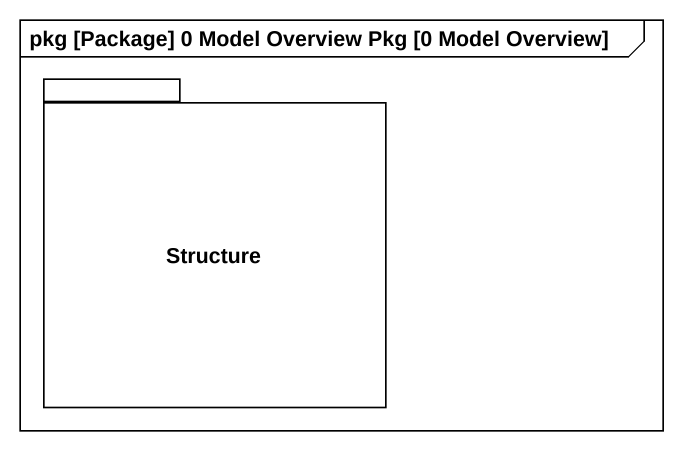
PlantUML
@startuml
mainframe pkg [Package] 0 Model Overview Pkg [0 Model Overview]
package Structure {
}
@enduml
